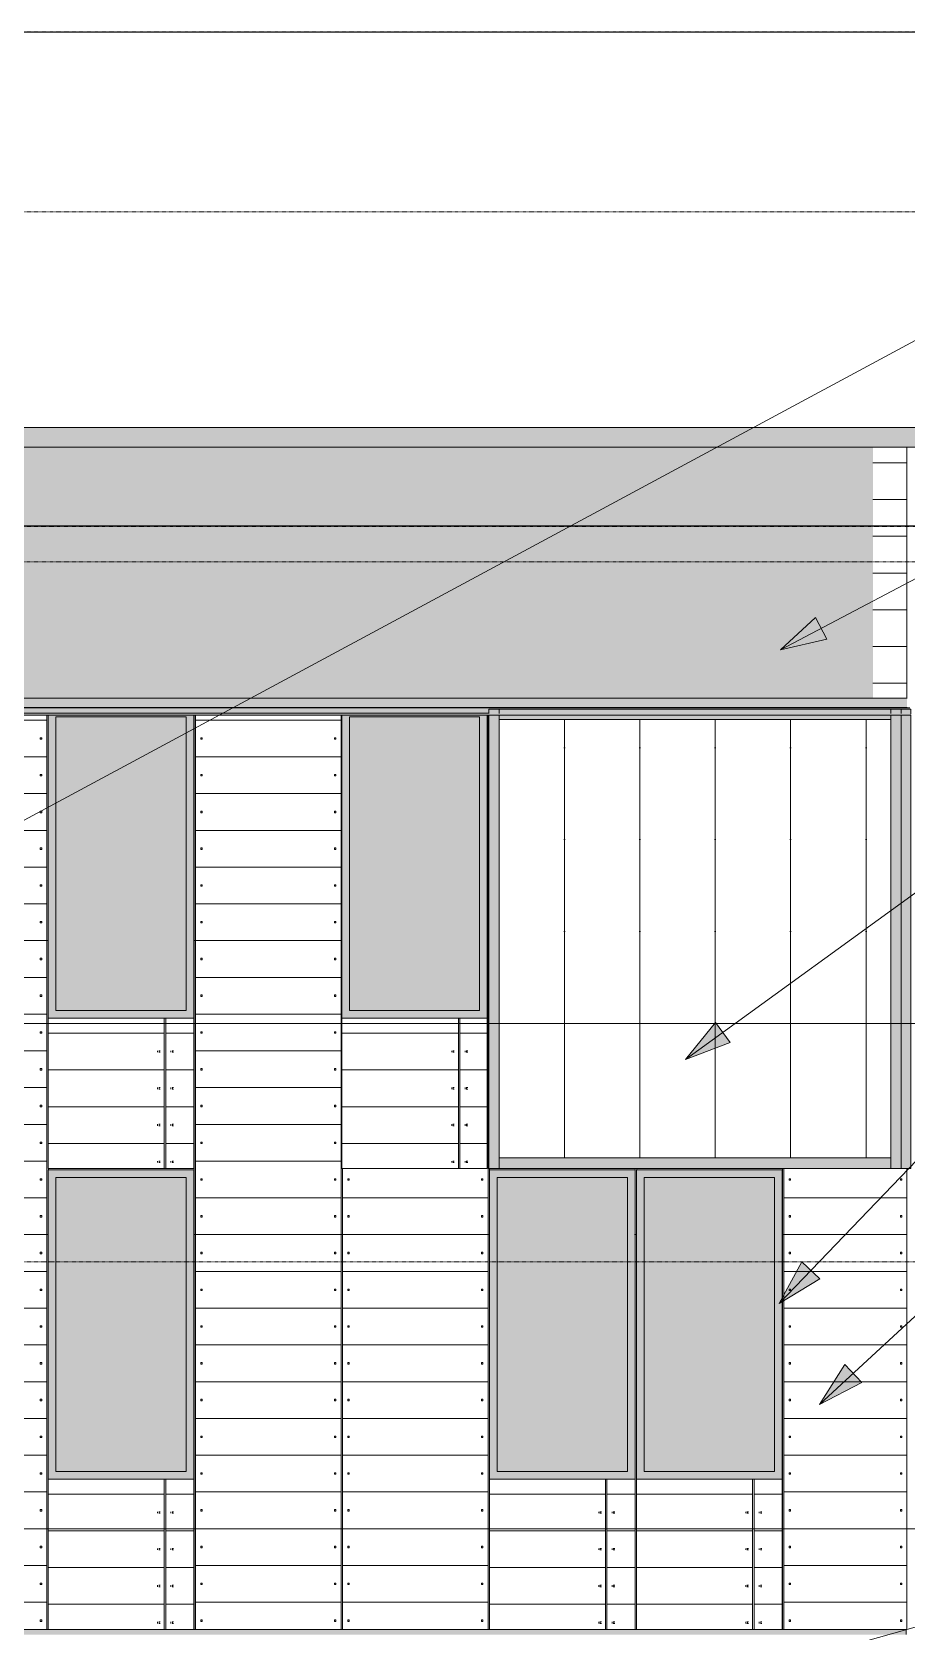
# Model space of a CAD drawing. Header units: inches. Extents: x -4179 to 1631, y -360 to 585.
# Drawn here: x 915.5 to 1144, y 109.1 to 527 of the extents above; entities that cross this region are included whole.
import ezdxf

# ---------------------------------------------------------------- set-up
doc = ezdxf.new("R2010")
doc.units = ezdxf.units.IN
doc.header["$MEASUREMENT"] = 0
doc.linetypes.add('Aligning Line 1_8_', pattern=[0.25, 0.125, -0.125])
doc.linetypes.add('Grid Line 1_2_', pattern=[0.875, 0.5, -0.125, 0.125, -0.125])
for name, color, linetype, lineweight in [('0-5', 10, 'Continuous', 5), ('A-CLNG', 13, 'Continuous', 13), ('A-CLNG-1', 13, 'Continuous', 5), ('A-FLOR-LEVL-1', 51, 'Grid Line 1_2_', 9), ('A-GLAZ', 151, 'Continuous', 13), ('A-GLAZ-1', 251, 'Continuous', 9), ('A-GLAZ-CWMG', 51, 'Continuous', 9), ('A-WALL', 113, 'Continuous', 13), ('A-WALL-PATT-1', 251, 'Continuous', 9), ('G-ANNO-SYMB', 111, 'Aligning Line 1_8_', 9), ('G-ANNO-SYMB-1', 254, 'Aligning Line 1_8_', 9), ('G-ANNO-SYMB-2', 147, 'Aligning Line 1_8_', 9), ('G-ANNO-TEXT', 231, 'Continuous', 9)]:
    doc.layers.add(name, color=color, linetype=linetype, lineweight=lineweight)
pattern_1 = [(0, (1151.51, 140.604), (-38.4, 76.8), [0.392, -38.007]), (0, (1151.51, 140.996), (-38.4, 76.8), [0.392, -38.007]), (0, (1151.51, 150.204), (-38.4, 76.8), [0.392, -38.007]), (0, (1151.51, 150.596), (-38.4, 76.8), [0.392, -38.007]), (0, (1151.51, 159.804), (-38.4, 76.8), [0.392, -38.007]), (0, (1151.51, 160.196), (-38.4, 76.8), [0.392, -38.007]), (0, (1151.51, 169.404), (-38.4, 76.8), [0.392, -38.007]), (0, (1151.51, 169.796), (-38.4, 76.8), [0.392, -38.007]), (0, (1151.51, 179.004), (-38.4, 76.8), [0.392, -38.007]), (0, (1151.51, 179.396), (-38.4, 76.8), [0.392, -38.007]), (0, (1151.51, 188.604), (-38.4, 76.8), [0.392, -38.007]), (0, (1151.51, 188.996), (-38.4, 76.8), [0.392, -38.007]), (0, (1151.51, 198.204), (-38.4, 76.8), [0.392, -38.007]), (0, (1151.51, 198.596), (-38.4, 76.8), [0.392, -38.007]), (0, (1151.51, 207.804), (-38.4, 76.8), [0.392, -38.007]), (0, (1151.51, 208.196), (-38.4, 76.8), [0.392, -38.007]), (0, (1186.41, 140.604), (-38.4, 76.8), [0.392, -38.007]), (0, (1186.41, 140.996), (-38.4, 76.8), [0.392, -38.007]), (0, (1186.41, 150.204), (-38.4, 76.8), [0.392, -38.007]), (0, (1186.41, 150.596), (-38.4, 76.8), [0.392, -38.007]), (0, (1186.41, 159.804), (-38.4, 76.8), [0.392, -38.007]), (0, (1186.41, 160.196), (-38.4, 76.8), [0.392, -38.007]), (0, (1186.41, 169.404), (-38.4, 76.8), [0.392, -38.007]), (0, (1186.41, 169.796), (-38.4, 76.8), [0.392, -38.007]), (0, (1186.41, 179.004), (-38.4, 76.8), [0.392, -38.007]), (0, (1186.41, 179.396), (-38.4, 76.8), [0.392, -38.007]), (0, (1186.41, 188.604), (-38.4, 76.8), [0.392, -38.007]), (0, (1186.41, 188.996), (-38.4, 76.8), [0.392, -38.007]), (0, (1186.41, 198.204), (-38.4, 76.8), [0.392, -38.007]), (0, (1186.41, 198.596), (-38.4, 76.8), [0.392, -38.007]), (0, (1186.41, 207.804), (-38.4, 76.8), [0.392, -38.007]), (0, (1186.41, 208.196), (-38.4, 76.8), [0.392, -38.007]), (90, (1149.768, 136), (-38.4, 2e-15), [76.8, 0, 0, 0]), (90, (1150.143, 136), (-38.4, 2e-15), [76.8, 0, 0, 0]), (90, (1151.51, 140.604), (-38.4, 2e-15), [0.392, -76.407]), (90, (1151.51, 150.204), (-38.4, 2e-15), [0.392, -76.407]), (90, (1151.51, 159.804), (-38.4, 2e-15), [0.392, -76.407]), (90, (1151.51, 169.404), (-38.4, 2e-15), [0.392, -76.407]), (90, (1151.51, 179.004), (-38.4, 2e-15), [0.392, -76.407]), (90, (1151.51, 188.604), (-38.4, 2e-15), [0.392, -76.407]), (90, (1151.51, 198.204), (-38.4, 2e-15), [0.392, -76.407]), (90, (1151.51, 207.804), (-38.4, 2e-15), [0.392, -76.407]), (90, (1151.9, 140.604), (-38.4, 2e-15), [0.392, -76.407]), (90, (1151.9, 150.204), (-38.4, 2e-15), [0.392, -76.407]), (90, (1151.9, 159.804), (-38.4, 2e-15), [0.392, -76.407]), (90, (1151.9, 169.404), (-38.4, 2e-15), [0.392, -76.407]), (90, (1151.9, 179.004), (-38.4, 2e-15), [0.392, -76.407]), (90, (1151.9, 188.604), (-38.4, 2e-15), [0.392, -76.407]), (90, (1151.9, 198.204), (-38.4, 2e-15), [0.392, -76.407]), (90, (1151.9, 207.804), (-38.4, 2e-15), [0.392, -76.407]), (90, (1186.41, 140.604), (-38.4, 2e-15), [0.392, -76.407]), (90, (1186.41, 150.204), (-38.4, 2e-15), [0.392, -76.407]), (90, (1186.41, 159.804), (-38.4, 2e-15), [0.392, -76.407]), (90, (1186.41, 169.404), (-38.4, 2e-15), [0.392, -76.407]), (90, (1186.41, 179.004), (-38.4, 2e-15), [0.392, -76.407]), (90, (1186.41, 188.604), (-38.4, 2e-15), [0.392, -76.407]), (90, (1186.41, 198.204), (-38.4, 2e-15), [0.392, -76.407]), (90, (1186.41, 207.804), (-38.4, 2e-15), [0.392, -76.407]), (90, (1186.8, 140.604), (-38.4, 2e-15), [0.392, -76.407]), (90, (1186.8, 150.204), (-38.4, 2e-15), [0.392, -76.407]), (90, (1186.8, 159.804), (-38.4, 2e-15), [0.392, -76.407]), (90, (1186.8, 169.404), (-38.4, 2e-15), [0.392, -76.407]), (90, (1186.8, 179.004), (-38.4, 2e-15), [0.392, -76.407]), (90, (1186.8, 188.604), (-38.4, 2e-15), [0.392, -76.407]), (90, (1186.8, 198.204), (-38.4, 2e-15), [0.392, -76.407]), (90, (1186.8, 207.804), (-38.4, 2e-15), [0.392, -76.407]), (180, (1188.17, 136), (-38.4, 76.8), [38.025, -0.375]), (180, (1188.17, 145.6), (-38.4, 76.8), [38.025, -0.375]), (180, (1188.17, 155.2), (-38.4, 76.8), [38.025, -0.375]), (180, (1188.17, 164.8), (-38.4, 76.8), [38.025, -0.375]), (180, (1188.17, 174.4), (-38.4, 76.8), [38.025, -0.375]), (180, (1188.17, 184), (-38.4, 76.8), [38.025, -0.375]), (180, (1188.17, 193.6), (-38.4, 76.8), [38.025, -0.375]), (180, (1188.17, 203.2), (-38.4, 76.8), [38.025, -0.375])]

# ---------------------------------------------------------------- blocks, each defined once
blk = doc.blocks.new('CTR - 2nd Phase_rvt-2-BUILDING ELEVATION - SOUTH')
at = {"layer": 'A-FLOR-LEVL-1'}
for p, q in [((9609.49, 398), (12558.48, 398)), ((9609.49, 268), (12558.48, 268)), ((9609.49, 136), (12558.48, 136))]:
    blk.add_line(p, q, dxfattribs=at)
at = {"layer": 'G-ANNO-SYMB-1'}
for p, q in [((12461.78, 526.95), (9706.24, 526.95)), ((12461.78, 388.59), (9706.24, 388.59))]:
    blk.add_line(p, q, dxfattribs=at)
blk = doc.blocks.new('CTR - 1st Phase - Common Walls_rvt-2-BUILDING ELEVATION - SOUTH')
at = {"layer": 'A-FLOR-LEVL-1'}
for p, q in [((9609.49, 398), (12558.48, 398)), ((9609.49, 268), (12558.48, 268)), ((9609.49, 136), (12558.48, 136))]:
    blk.add_line(p, q, dxfattribs=at)
at = {"layer": 'G-ANNO-SYMB-2'}
for p, q in [((12363.34, 526.95), (9706.24, 526.95)), ((12428.12, 526.95), (9706.24, 526.95)), ((12461.73, 526.95), (9706.24, 526.95)), ((12461.78, 480), (9706.24, 480))]:
    blk.add_line(p, q, dxfattribs=at)
blk = doc.blocks.new('CTR - 1st Phase -Stairs _ Elevators_rvt-2-BUILDING ELEVATION - SOUTH')
at = {"layer": 'A-FLOR-LEVL-1'}
for p, q in [((9609.49, 398), (12558.48, 398)), ((9609.49, 268), (12558.48, 268)), ((9609.49, 136), (12558.48, 136))]:
    blk.add_line(p, q, dxfattribs=at)
at = {"layer": 'G-ANNO-SYMB-2'}
blk.add_line((12461.73, 526.95), (9706.24, 526.95), dxfattribs=at)
blk = doc.blocks.new('Basic Wall _ EXT - FIBER CEMENT - LARGE - ___-2162456-BUILDING ELEVATION - SOUTH')
at = {"layer": 'A-WALL'}
for points in [[(12117.34, 350.53), (12118.62, 350.53), (12118.62, 353), (11247.36, 353), (11247.39, 350.53), (12117.03, 350.53)], [(11635.23, 348.55), (12119.67, 348.59), (12119.65, 348.68), (11246.31, 348.64), (11246.34, 348.55), (11627.58, 348.55)], [(12118.54, 348.68), (12119.65, 348.68), (12119.37, 348.98), (11246.61, 349.02), (11246.33, 348.68), (12117.34, 348.68)], [(11600.67, 350.46), (12119.37, 350.46), (12118.59, 350.53), (11247, 350.5), (11246.61, 350.46), (11589.18, 350.46)], [(11623.2, 349.02), (12009.39, 349.02), (12009.39, 350.12), (12119.37, 350.12), (12119.37, 350.46), (11246.61, 350.46), (11246.61, 349.02), (11600.67, 349.02)]]:
    blk.add_hatch(color=256, dxfattribs=at).paths.add_polyline_path(points, flags=0)
for p, q in [((11247.36, 353), (12118.62, 353)), ((11246.42, 348.51), (12119.56, 348.51)), ((11246.61, 350.46), (12119.37, 350.46)), ((11246.61, 349.02), (12009.39, 349.02)), ((11247.36, 350.53), (12118.62, 350.53))]:
    blk.add_line(p, q, dxfattribs=at)
blk = doc.blocks.new('Basic Wall _ EXT - FIBER CEMENT - SMALL - ___-2145930-BUILDING ELEVATION - SOUTH')
at = {"layer": 'A-WALL'}
blk.add_hatch(color=256, dxfattribs=at).paths.add_polyline_path([(12122.72, 418.54), (12125.15, 418.54), (12125.15, 423.66), (11240.83, 423.66), (11240.83, 418.54), (12117.34, 418.54)], flags=0)
for p, q in [((11240.83, 423.66), (12125.15, 423.66)), ((11240.83, 418.54), (12125.15, 418.54))]:
    blk.add_line(p, q, dxfattribs=at)
blk = doc.blocks.new('Rectangular Mullion - Profile_Polycarbonate_Upper and left-1873243-BUILDING ELEVATION - SOUTH')
at = {"layer": 'A-GLAZ-CWMG'}
h = blk.add_hatch(color=256, dxfattribs=at)
h.paths.add_polyline_path([(12095.81, 347.37), (12114.34, 347.37), (12114.34, 348.51), (12012.14, 348.51), (12012.14, 347.37), (12074.28, 347.37)], flags=0)
h.paths.add_polyline_path([(12012.14, 348.98), (12114.34, 349.02), (12114.34, 350.12), (12012.14, 350.12), (12012.14, 349.02)], flags=0)
for p, q in [((12012.14, 348.98), (12012.14, 350.12)), ((12114.34, 350.12), (12012.14, 350.12)), ((12012.14, 347.37), (12012.14, 348.52)), ((12012.14, 347.37), (12114.34, 347.37)), ((12114.34, 350.12), (12114.34, 348.98)), ((12114.34, 348.52), (12114.34, 347.37))]:
    blk.add_line(p, q, dxfattribs=at)
blk = doc.blocks.new('Rectangular Mullion - Profile_Polycarbonate_Lower-1873244-BUILDING ELEVATION - SOUTH')
at = {"layer": 'A-GLAZ-CWMG'}
blk.add_hatch(color=256, dxfattribs=at).paths.add_polyline_path([(12114.34, 230.12), (12114.34, 232.87), (12012.14, 232.87), (12012.14, 230.12), (12111.96, 230.12)], flags=0)
for p, q in [((12012.14, 230.12), (12012.14, 232.87)), ((12114.34, 232.87), (12012.14, 232.87)), ((12012.14, 230.12), (12114.34, 230.12)), ((12114.34, 232.87), (12114.34, 230.12))]:
    blk.add_line(p, q, dxfattribs=at)
blk = doc.blocks.new('Rectangular Mullion - Profile_Polycarbonate_Upper and left-1739822-BUILDING ELEVATION - SOUTH')
at = {"layer": 'A-GLAZ-CWMG'}
h = blk.add_hatch(color=256, dxfattribs=at)
h.paths.add_polyline_path([(12117.09, 230.12), (12117.09, 348.51), (12114.34, 348.51), (12114.34, 230.12), (12117.03, 230.12)], flags=0)
h.paths.add_polyline_path([(12117.09, 348.98), (12117.09, 350.12), (12114.34, 350.12), (12114.34, 348.98), (12117.03, 348.98)], flags=0)
for p, q in [((12114.34, 350.12), (12117.09, 350.12)), ((12114.34, 350.12), (12114.34, 348.98)), ((12114.34, 348.52), (12114.34, 230.12)), ((12117.09, 348.98), (12117.09, 350.12)), ((12117.09, 230.12), (12117.09, 348.52)), ((12117.09, 230.12), (12114.34, 230.12))]:
    blk.add_line(p, q, dxfattribs=at)
blk = doc.blocks.new('Rectangular Mullion - Profile_Polycarbonate_right-1739823-BUILDING ELEVATION - SOUTH')
at = {"layer": 'A-GLAZ-CWMG'}
h = blk.add_hatch(color=256, dxfattribs=at)
h.paths.add_polyline_path([(12012.14, 230.12), (12012.14, 348.51), (12009.39, 348.51), (12009.39, 230.12), (12009.58, 230.12)], flags=0)
h.paths.add_polyline_path([(12009.7, 348.98), (12012.14, 349.02), (12012.14, 350.12), (12009.39, 350.12), (12009.39, 348.98), (12009.45, 348.98)], flags=0)
for p, q in [((12009.39, 350.12), (12012.14, 350.12)), ((12009.39, 350.12), (12009.39, 348.98)), ((12009.39, 348.52), (12009.39, 230.12)), ((12012.14, 348.98), (12012.14, 350.12)), ((12012.14, 230.12), (12012.14, 348.52)), ((12012.14, 230.12), (12009.39, 230.12))]:
    blk.add_line(p, q, dxfattribs=at)
blk = doc.blocks.new('Rectangular Mullion - Profile_Polycarbonate_Upper and left-1741240-BUILDING ELEVATION - SOUTH')
at = {"layer": 'A-GLAZ-CWMG'}
h = blk.add_hatch(color=256, dxfattribs=at)
h.paths.add_polyline_path([(12117.09, 230.12), (12119.59, 230.12), (12119.55, 348.51), (12117.09, 348.51), (12117.09, 230.32)], flags=0)
h.paths.add_polyline_path([(12119.59, 348.76), (12119.59, 350.12), (12117.09, 350.12), (12117.09, 348.98), (12119.4, 348.98), (12119.51, 348.85)], flags=0)
for p, q in [((12117.09, 350.12), (12119.59, 350.12)), ((12117.09, 350.12), (12117.09, 348.98)), ((12117.09, 348.52), (12117.09, 230.12)), ((12119.59, 348.76), (12119.59, 350.12)), ((12119.59, 230.12), (12119.59, 348.52)), ((12119.59, 230.12), (12117.09, 230.12))]:
    blk.add_line(p, q, dxfattribs=at)
blk = doc.blocks.new('_THE_ WINDOW _ DOOR - Window - 2nd Floor - small-V26-BUILDING ELEVATION - SOUTH')
at = {"layer": 'A-GLAZ'}
h = blk.add_hatch(color=256, dxfattribs=at)
h.paths.add_polyline_path([(12047.98, 149), (12086, 149), (12086, 229.75), (12047.98, 229.75), (12047.98, 160.23)], flags=0)
h.paths.add_polyline_path([(12084, 151), (12049.98, 151), (12049.98, 227.75), (12084, 227.75), (12084, 160.23)], flags=0)
blk.add_hatch(color=256, dxfattribs=at).paths.add_polyline_path([(12074.28, 151), (12084, 151), (12084, 227.75), (12049.98, 227.75), (12049.98, 151)], flags=0)
at = {"layer": 'A-GLAZ-1'}
h = blk.add_hatch(dxfattribs=at)
h.set_pattern_fill('FP_57', color=256, style=0, pattern_type=2)
h.set_pattern_definition([(0, (12087.74, 168.854), (-38.4, 76.8), [0.392, -38.007]), (0, (12087.74, 169.246), (-38.4, 76.8), [0.392, -38.007]), (0, (12087.74, 178.454), (-38.4, 76.8), [0.392, -38.007]), (0, (12087.74, 178.846), (-38.4, 76.8), [0.392, -38.007]), (0, (12087.74, 188.054), (-38.4, 76.8), [0.392, -38.007]), (0, (12087.74, 188.446), (-38.4, 76.8), [0.392, -38.007]), (0, (12087.74, 197.654), (-38.4, 76.8), [0.392, -38.007]), (0, (12087.74, 198.046), (-38.4, 76.8), [0.392, -38.007]), (0, (12087.74, 207.254), (-38.4, 76.8), [0.392, -38.007]), (0, (12087.74, 207.646), (-38.4, 76.8), [0.392, -38.007]), (0, (12087.74, 216.854), (-38.4, 76.8), [0.392, -38.007]), (0, (12087.74, 217.246), (-38.4, 76.8), [0.392, -38.007]), (0, (12087.74, 226.454), (-38.4, 76.8), [0.392, -38.007]), (0, (12087.74, 226.846), (-38.4, 76.8), [0.392, -38.007]), (0, (12087.74, 236.054), (-38.4, 76.8), [0.392, -38.007]), (0, (12087.74, 236.446), (-38.4, 76.8), [0.392, -38.007]), (0, (12122.64, 168.854), (-38.4, 76.8), [0.392, -38.007]), (0, (12122.64, 169.246), (-38.4, 76.8), [0.392, -38.007]), (0, (12122.64, 178.454), (-38.4, 76.8), [0.392, -38.007]), (0, (12122.64, 178.846), (-38.4, 76.8), [0.392, -38.007]), (0, (12122.64, 188.054), (-38.4, 76.8), [0.392, -38.007]), (0, (12122.64, 188.446), (-38.4, 76.8), [0.392, -38.007]), (0, (12122.64, 197.654), (-38.4, 76.8), [0.392, -38.007]), (0, (12122.64, 198.046), (-38.4, 76.8), [0.392, -38.007]), (0, (12122.64, 207.254), (-38.4, 76.8), [0.392, -38.007]), (0, (12122.64, 207.646), (-38.4, 76.8), [0.392, -38.007]), (0, (12122.64, 216.854), (-38.4, 76.8), [0.392, -38.007]), (0, (12122.64, 217.246), (-38.4, 76.8), [0.392, -38.007]), (0, (12122.64, 226.454), (-38.4, 76.8), [0.392, -38.007]), (0, (12122.64, 226.846), (-38.4, 76.8), [0.392, -38.007]), (0, (12122.64, 236.054), (-38.4, 76.8), [0.392, -38.007]), (0, (12122.64, 236.446), (-38.4, 76.8), [0.392, -38.007]), (90, (12086.002, 164.25), (-38.4, 2e-15), [76.8, 0, 0, 0]), (90, (12086.377, 164.25), (-38.4, 2e-15), [76.8, 0, 0, 0]), (90, (12087.743, 168.854), (-38.4, 2e-15), [0.392, -76.407]), (90, (12087.743, 178.454), (-38.4, 2e-15), [0.392, -76.407]), (90, (12087.743, 188.054), (-38.4, 2e-15), [0.392, -76.407]), (90, (12087.743, 197.654), (-38.4, 2e-15), [0.392, -76.407]), (90, (12087.743, 207.254), (-38.4, 2e-15), [0.392, -76.407]), (90, (12087.743, 216.854), (-38.4, 2e-15), [0.392, -76.407]), (90, (12087.743, 226.454), (-38.4, 2e-15), [0.392, -76.407]), (90, (12087.743, 236.054), (-38.4, 2e-15), [0.392, -76.407]), (90, (12088.136, 168.854), (-38.4, 2e-15), [0.392, -76.407]), (90, (12088.136, 178.454), (-38.4, 2e-15), [0.392, -76.407]), (90, (12088.136, 188.054), (-38.4, 2e-15), [0.392, -76.407]), (90, (12088.136, 197.654), (-38.4, 2e-15), [0.392, -76.407]), (90, (12088.136, 207.254), (-38.4, 2e-15), [0.392, -76.407]), (90, (12088.136, 216.854), (-38.4, 2e-15), [0.392, -76.407]), (90, (12088.136, 226.454), (-38.4, 2e-15), [0.392, -76.407]), (90, (12088.136, 236.054), (-38.4, 2e-15), [0.392, -76.407]), (90, (12122.643, 168.854), (-38.4, 2e-15), [0.392, -76.407]), (90, (12122.643, 178.454), (-38.4, 2e-15), [0.392, -76.407]), (90, (12122.643, 188.054), (-38.4, 2e-15), [0.392, -76.407]), (90, (12122.643, 197.654), (-38.4, 2e-15), [0.392, -76.407]), (90, (12122.643, 207.254), (-38.4, 2e-15), [0.392, -76.407]), (90, (12122.643, 216.854), (-38.4, 2e-15), [0.392, -76.407]), (90, (12122.643, 226.454), (-38.4, 2e-15), [0.392, -76.407]), (90, (12122.643, 236.054), (-38.4, 2e-15), [0.392, -76.407]), (90, (12123.036, 168.854), (-38.4, 2e-15), [0.392, -76.407]), (90, (12123.036, 178.454), (-38.4, 2e-15), [0.392, -76.407]), (90, (12123.036, 188.054), (-38.4, 2e-15), [0.392, -76.407]), (90, (12123.036, 197.654), (-38.4, 2e-15), [0.392, -76.407]), (90, (12123.036, 207.254), (-38.4, 2e-15), [0.392, -76.407]), (90, (12123.036, 216.854), (-38.4, 2e-15), [0.392, -76.407]), (90, (12123.036, 226.454), (-38.4, 2e-15), [0.392, -76.407]), (90, (12123.036, 236.054), (-38.4, 2e-15), [0.392, -76.407]), (180, (12124.4, 164.25), (-38.4, 76.8), [38.025, -0.375]), (180, (12124.4, 173.85), (-38.4, 76.8), [38.025, -0.375]), (180, (12124.4, 183.45), (-38.4, 76.8), [38.025, -0.375]), (180, (12124.4, 193.05), (-38.4, 76.8), [38.025, -0.375]), (180, (12124.4, 202.65), (-38.4, 76.8), [38.025, -0.375]), (180, (12124.4, 212.25), (-38.4, 76.8), [38.025, -0.375]), (180, (12124.4, 221.85), (-38.4, 76.8), [38.025, -0.375]), (180, (12124.4, 231.45), (-38.4, 76.8), [38.025, -0.375])])
h.paths.add_polyline_path([(12047.98, 109.75), (12086, 109.75), (12086, 149), (12047.98, 149), (12047.98, 114.39)], flags=0)
at = {"layer": 'A-GLAZ'}
for p, q in [((12086, 229.75), (12047.98, 229.75)), ((12047.98, 149), (12047.98, 229.75)), ((12049.98, 227.75), (12049.98, 151)), ((12049.98, 227.75), (12084, 227.75)), ((12084, 151), (12084, 227.75)), ((12086, 229.75), (12086, 149)), ((12049.98, 151), (12084, 151)), ((12086, 149), (12047.98, 149)), ((12047.98, 149), (12047.98, 109.75)), ((12086, 109.75), (12086, 149)), ((12047.98, 109.75), (12086, 109.75))]:
    blk.add_line(p, q, dxfattribs=at)
blk = doc.blocks.new('_THE_ WINDOW _ DOOR - Window - 3rd Floor - small-2154678-BUILDING ELEVATION - SOUTH')
at = {"layer": 'A-GLAZ'}
h = blk.add_hatch(color=256, dxfattribs=at)
h.paths.add_polyline_path([(11894.38, 269.37), (11932.4, 269.37), (11932.4, 348.51), (11894.38, 348.51), (11894.38, 343.6)], flags=0)
h.paths.add_polyline_path([(11930.4, 271.37), (11896.38, 271.37), (11896.38, 348.12), (11930.4, 348.12), (11930.4, 343.6)], flags=0)
blk.add_hatch(color=256, dxfattribs=at).paths.add_polyline_path([(11896.38, 271.37), (11930.4, 271.37), (11930.4, 348.12), (11896.38, 348.12), (11896.38, 305.4)], flags=0)
at = {"layer": 'A-GLAZ-1'}
h = blk.add_hatch(dxfattribs=at)
h.set_pattern_fill('FP_72', color=256, style=0, pattern_type=2)
h.set_pattern_definition([(0, (11934.14, 289.23), (-38.4, 76.8), [0.392, -38.007]), (0, (11934.14, 289.62), (-38.4, 76.8), [0.392, -38.007]), (0, (11934.14, 298.83), (-38.4, 76.8), [0.392, -38.007]), (0, (11934.14, 299.22), (-38.4, 76.8), [0.392, -38.007]), (0, (11934.14, 308.43), (-38.4, 76.8), [0.392, -38.007]), (0, (11934.14, 308.82), (-38.4, 76.8), [0.392, -38.007]), (0, (11934.14, 318.03), (-38.4, 76.8), [0.392, -38.007]), (0, (11934.14, 318.42), (-38.4, 76.8), [0.392, -38.007]), (0, (11934.14, 327.63), (-38.4, 76.8), [0.392, -38.007]), (0, (11934.14, 328.02), (-38.4, 76.8), [0.392, -38.007]), (0, (11934.14, 337.23), (-38.4, 76.8), [0.392, -38.007]), (0, (11934.14, 337.62), (-38.4, 76.8), [0.392, -38.007]), (0, (11934.14, 346.83), (-38.4, 76.8), [0.392, -38.007]), (0, (11934.14, 347.22), (-38.4, 76.8), [0.392, -38.007]), (0, (11934.14, 356.43), (-38.4, 76.8), [0.392, -38.007]), (0, (11934.14, 356.82), (-38.4, 76.8), [0.392, -38.007]), (0, (11969.04, 289.23), (-38.4, 76.8), [0.392, -38.007]), (0, (11969.04, 289.62), (-38.4, 76.8), [0.392, -38.007]), (0, (11969.04, 298.83), (-38.4, 76.8), [0.392, -38.007]), (0, (11969.04, 299.22), (-38.4, 76.8), [0.392, -38.007]), (0, (11969.04, 308.43), (-38.4, 76.8), [0.392, -38.007]), (0, (11969.04, 308.82), (-38.4, 76.8), [0.392, -38.007]), (0, (11969.04, 318.03), (-38.4, 76.8), [0.392, -38.007]), (0, (11969.04, 318.42), (-38.4, 76.8), [0.392, -38.007]), (0, (11969.04, 327.63), (-38.4, 76.8), [0.392, -38.007]), (0, (11969.04, 328.02), (-38.4, 76.8), [0.392, -38.007]), (0, (11969.04, 337.23), (-38.4, 76.8), [0.392, -38.007]), (0, (11969.04, 337.62), (-38.4, 76.8), [0.392, -38.007]), (0, (11969.04, 346.83), (-38.4, 76.8), [0.392, -38.007]), (0, (11969.04, 347.22), (-38.4, 76.8), [0.392, -38.007]), (0, (11969.04, 356.43), (-38.4, 76.8), [0.392, -38.007]), (0, (11969.04, 356.82), (-38.4, 76.8), [0.392, -38.007]), (90, (11932.402, 284.625), (-38.4, 2e-15), [76.8, 0, 0, 0]), (90, (11932.777, 284.625), (-38.4, 2e-15), [76.8, 0, 0, 0]), (90, (11934.143, 289.23), (-38.4, 2e-15), [0.392, -76.407]), (90, (11934.143, 298.83), (-38.4, 2e-15), [0.392, -76.407]), (90, (11934.143, 308.43), (-38.4, 2e-15), [0.392, -76.407]), (90, (11934.143, 318.03), (-38.4, 2e-15), [0.392, -76.407]), (90, (11934.143, 327.63), (-38.4, 2e-15), [0.392, -76.407]), (90, (11934.143, 337.23), (-38.4, 2e-15), [0.392, -76.407]), (90, (11934.143, 346.83), (-38.4, 2e-15), [0.392, -76.407]), (90, (11934.143, 356.43), (-38.4, 2e-15), [0.392, -76.407]), (90, (11934.536, 289.23), (-38.4, 2e-15), [0.392, -76.407]), (90, (11934.536, 298.83), (-38.4, 2e-15), [0.392, -76.407]), (90, (11934.536, 308.43), (-38.4, 2e-15), [0.392, -76.407]), (90, (11934.536, 318.03), (-38.4, 2e-15), [0.392, -76.407]), (90, (11934.536, 327.63), (-38.4, 2e-15), [0.392, -76.407]), (90, (11934.536, 337.23), (-38.4, 2e-15), [0.392, -76.407]), (90, (11934.536, 346.83), (-38.4, 2e-15), [0.392, -76.407]), (90, (11934.536, 356.43), (-38.4, 2e-15), [0.392, -76.407]), (90, (11969.043, 289.23), (-38.4, 2e-15), [0.392, -76.407]), (90, (11969.043, 298.83), (-38.4, 2e-15), [0.392, -76.407]), (90, (11969.043, 308.43), (-38.4, 2e-15), [0.392, -76.407]), (90, (11969.043, 318.03), (-38.4, 2e-15), [0.392, -76.407]), (90, (11969.043, 327.63), (-38.4, 2e-15), [0.392, -76.407]), (90, (11969.043, 337.23), (-38.4, 2e-15), [0.392, -76.407]), (90, (11969.043, 346.83), (-38.4, 2e-15), [0.392, -76.407]), (90, (11969.043, 356.43), (-38.4, 2e-15), [0.392, -76.407]), (90, (11969.436, 289.23), (-38.4, 2e-15), [0.392, -76.407]), (90, (11969.436, 298.83), (-38.4, 2e-15), [0.392, -76.407]), (90, (11969.436, 308.43), (-38.4, 2e-15), [0.392, -76.407]), (90, (11969.436, 318.03), (-38.4, 2e-15), [0.392, -76.407]), (90, (11969.436, 327.63), (-38.4, 2e-15), [0.392, -76.407]), (90, (11969.436, 337.23), (-38.4, 2e-15), [0.392, -76.407]), (90, (11969.436, 346.83), (-38.4, 2e-15), [0.392, -76.407]), (90, (11969.436, 356.43), (-38.4, 2e-15), [0.392, -76.407]), (180, (11970.8, 284.625), (-38.4, 76.8), [38.025, -0.375]), (180, (11970.8, 294.225), (-38.4, 76.8), [38.025, -0.375]), (180, (11970.8, 303.825), (-38.4, 76.8), [38.025, -0.375]), (180, (11970.8, 313.425), (-38.4, 76.8), [38.025, -0.375]), (180, (11970.8, 323.025), (-38.4, 76.8), [38.025, -0.375]), (180, (11970.8, 332.625), (-38.4, 76.8), [38.025, -0.375]), (180, (11970.8, 342.225), (-38.4, 76.8), [38.025, -0.375]), (180, (11970.8, 351.825), (-38.4, 76.8), [38.025, -0.375])])
h.paths.add_polyline_path([(11932.4, 230.12), (11932.4, 269.37), (11894.38, 269.37), (11894.38, 230.12)], flags=0)
at = {"layer": 'A-GLAZ'}
for p, q in [((11894.38, 269.37), (11894.38, 348.52)), ((11896.38, 348.12), (11896.38, 271.37)), ((11896.38, 348.12), (11930.4, 348.12)), ((11930.4, 271.37), (11930.4, 348.12)), ((11932.4, 348.52), (11932.4, 269.37)), ((11932.4, 269.37), (11894.38, 269.37)), ((11894.38, 269.37), (11894.38, 230.12)), ((11896.38, 271.37), (11930.4, 271.37)), ((11932.4, 230.12), (11932.4, 269.37)), ((11894.38, 230.12), (11932.4, 230.12))]:
    blk.add_line(p, q, dxfattribs=at)

msp = doc.modelspace()

# ---------------------------------------------------------------- hatches: boundary and pattern name
at = {"layer": 'A-CLNG-1'}
msp.add_hatch(color=256, dxfattribs=at).paths.add_polyline_path([(273.0052, 108.375), (1143.7052, 108.375), (1143.7052, 109.75), (273.0052, 109.75), (273.0052, 108.5345)], flags=0)
at = {"layer": 'A-WALL-PATT-1'}
h = msp.add_hatch(dxfattribs=at)
h.set_pattern_fill('FP_46', color=256, style=0, pattern_type=2)
h.set_pattern_definition(pattern_1)
h.paths.add_polyline_path([(281.6302, 353), (1135.0802, 353), (1135.0802, 418.5388), (281.6302, 418.5388), (281.6302, 355.065)], flags=0)
h = msp.add_hatch(dxfattribs=at)
h.set_pattern_fill('FP_46', color=256, style=0, pattern_type=2)
h.set_pattern_definition(pattern_1)
h.paths.add_polyline_path([(1135.0802, 353), (1143.9552, 353), (1143.9552, 418.5388), (1135.0802, 418.5388), (1135.0802, 355.065)], flags=0)
h = msp.add_hatch(dxfattribs=at)
h.set_pattern_fill('FP_48', color=256, style=0, pattern_type=2)
h.set_pattern_definition([(0, (1151.51, 140.604), (-38.4, 76.8), [0.392, -38.007]), (0, (1151.51, 140.996), (-38.4, 76.8), [0.392, -38.007]), (0, (1151.51, 150.204), (-38.4, 76.8), [0.392, -38.007]), (0, (1151.51, 150.596), (-38.4, 76.8), [0.392, -38.007]), (0, (1151.51, 159.804), (-38.4, 76.8), [0.392, -38.007]), (0, (1151.51, 160.196), (-38.4, 76.8), [0.392, -38.007]), (0, (1151.51, 169.404), (-38.4, 76.8), [0.392, -38.007]), (0, (1151.51, 169.796), (-38.4, 76.8), [0.392, -38.007]), (0, (1151.51, 179.004), (-38.4, 76.8), [0.392, -38.007]), (0, (1151.51, 179.396), (-38.4, 76.8), [0.392, -38.007]), (0, (1151.51, 188.604), (-38.4, 76.8), [0.392, -38.007]), (0, (1151.51, 188.996), (-38.4, 76.8), [0.392, -38.007]), (0, (1151.51, 198.204), (-38.4, 76.8), [0.392, -38.007]), (0, (1151.51, 198.596), (-38.4, 76.8), [0.392, -38.007]), (0, (1151.51, 207.804), (-38.4, 76.8), [0.392, -38.007]), (0, (1151.51, 208.196), (-38.4, 76.8), [0.392, -38.007]), (0, (1186.41, 140.604), (-38.4, 76.8), [0.392, -38.007]), (0, (1186.41, 140.996), (-38.4, 76.8), [0.392, -38.007]), (0, (1186.41, 150.204), (-38.4, 76.8), [0.392, -38.007]), (0, (1186.41, 150.596), (-38.4, 76.8), [0.392, -38.007]), (0, (1186.41, 159.804), (-38.4, 76.8), [0.392, -38.007]), (0, (1186.41, 160.196), (-38.4, 76.8), [0.392, -38.007]), (0, (1186.41, 169.404), (-38.4, 76.8), [0.392, -38.007]), (0, (1186.41, 169.796), (-38.4, 76.8), [0.392, -38.007]), (0, (1186.41, 179.004), (-38.4, 76.8), [0.392, -38.007]), (0, (1186.41, 179.396), (-38.4, 76.8), [0.392, -38.007]), (0, (1186.41, 188.604), (-38.4, 76.8), [0.392, -38.007]), (0, (1186.41, 188.996), (-38.4, 76.8), [0.392, -38.007]), (0, (1186.41, 198.204), (-38.4, 76.8), [0.392, -38.007]), (0, (1186.41, 198.596), (-38.4, 76.8), [0.392, -38.007]), (0, (1186.41, 207.804), (-38.4, 76.8), [0.392, -38.007]), (0, (1186.41, 208.196), (-38.4, 76.8), [0.392, -38.007]), (90, (1149.768, 136), (-38.4, 2e-15), [76.8, 0, 0, 0]), (90, (1150.143, 136), (-38.4, 2e-15), [76.8, 0, 0, 0]), (90, (1151.51, 140.604), (-38.4, 2e-15), [0.392, -76.407]), (90, (1151.51, 150.204), (-38.4, 2e-15), [0.392, -76.407]), (90, (1151.51, 159.804), (-38.4, 2e-15), [0.392, -76.407]), (90, (1151.51, 169.404), (-38.4, 2e-15), [0.392, -76.407]), (90, (1151.51, 179.004), (-38.4, 2e-15), [0.392, -76.407]), (90, (1151.51, 188.604), (-38.4, 2e-15), [0.393, -76.408]), (90, (1151.51, 198.204), (-38.4, 2e-15), [0.392, -76.407]), (90, (1151.51, 207.804), (-38.4, 2e-15), [0.392, -76.407]), (90, (1151.9, 140.604), (-38.4, 2e-15), [0.392, -76.407]), (90, (1151.9, 150.204), (-38.4, 2e-15), [0.392, -76.407]), (90, (1151.9, 159.804), (-38.4, 2e-15), [0.392, -76.407]), (90, (1151.9, 169.404), (-38.4, 2e-15), [0.392, -76.407]), (90, (1151.9, 179.004), (-38.4, 2e-15), [0.392, -76.407]), (90, (1151.9, 188.604), (-38.4, 2e-15), [0.393, -76.408]), (90, (1151.9, 198.204), (-38.4, 2e-15), [0.392, -76.407]), (90, (1151.9, 207.804), (-38.4, 2e-15), [0.392, -76.407]), (90, (1186.41, 140.604), (-38.4, 2e-15), [0.392, -76.407]), (90, (1186.41, 150.204), (-38.4, 2e-15), [0.392, -76.407]), (90, (1186.41, 159.804), (-38.4, 2e-15), [0.392, -76.407]), (90, (1186.41, 169.404), (-38.4, 2e-15), [0.392, -76.407]), (90, (1186.41, 179.004), (-38.4, 2e-15), [0.392, -76.407]), (90, (1186.41, 188.604), (-38.4, 2e-15), [0.393, -76.408]), (90, (1186.41, 198.204), (-38.4, 2e-15), [0.392, -76.407]), (90, (1186.41, 207.804), (-38.4, 2e-15), [0.392, -76.407]), (90, (1186.8, 140.604), (-38.4, 2e-15), [0.392, -76.407]), (90, (1186.8, 150.204), (-38.4, 2e-15), [0.392, -76.407]), (90, (1186.8, 159.804), (-38.4, 2e-15), [0.392, -76.407]), (90, (1186.8, 169.404), (-38.4, 2e-15), [0.392, -76.407]), (90, (1186.8, 179.004), (-38.4, 2e-15), [0.392, -76.407]), (90, (1186.8, 188.604), (-38.4, 2e-15), [0.393, -76.408]), (90, (1186.8, 198.204), (-38.4, 2e-15), [0.392, -76.407]), (90, (1186.8, 207.804), (-38.4, 2e-15), [0.392, -76.407]), (180, (1188.17, 136), (-38.4, 76.8), [38.025, -0.375]), (180, (1188.17, 145.6), (-38.4, 76.8), [38.025, -0.375]), (180, (1188.17, 155.2), (-38.4, 76.8), [38.025, -0.375]), (180, (1188.17, 164.8), (-38.4, 76.8), [38.025, -0.375]), (180, (1188.17, 174.4), (-38.4, 76.8), [38.025, -0.375]), (180, (1188.17, 184), (-38.4, 76.8), [38.025, -0.375]), (180, (1188.17, 193.6), (-38.4, 76.8), [38.025, -0.375]), (180, (1188.17, 203.2), (-38.4, 76.8), [38.025, -0.375])])
h.paths.add_polyline_path([(881.3427, 109.75), (919.7427, 109.75), (919.7427, 229.75), (957.7677, 229.75), (957.7677, 109.75), (1034.9427, 109.75), (1034.9481, 229.75), (1072.9677, 229.75), (1072.9677, 109.75), (1073.3427, 109.75), (1073.3427, 229.75), (1111.3677, 229.75), (1111.3677, 109.75), (1135.0802, 109.75), (1135.0802, 230.125), (1034.7552, 230.125), (1034.7552, 348.5081), (1034.3802, 348.5081), (1034.3802, 230.125), (996.3552, 230.125), (996.3552, 348.5081), (957.7677, 348.5081), (957.7677, 230.125), (919.7427, 230.125), (919.7427, 348.5081), (881.3427, 348.5081), (881.3427, 114.3919)], flags=0)
h = msp.add_hatch(dxfattribs=at)
h.set_pattern_fill('FP_56', color=256, style=0, pattern_type=2)
h.set_pattern_definition([(90, (1054.503, 268), (-19.685, 1e-15), [24, 0, 0, 0])])
h.paths.add_polyline_path([(1056.5925, 232.875), (1139.7052, 232.875), (1139.7052, 347.375), (1037.5052, 347.375), (1037.5052, 232.875)], flags=0)
h = msp.add_hatch(dxfattribs=at)
h.set_pattern_fill('FP_45', color=256, style=0, pattern_type=2)
h.set_pattern_definition([(0, (1145.7, 140.604), (-38.4, 76.8), [0.392, -38.007]), (0, (1145.7, 140.996), (-38.4, 76.8), [0.392, -38.007]), (0, (1145.7, 150.204), (-38.4, 76.8), [0.392, -38.007]), (0, (1145.7, 150.596), (-38.4, 76.8), [0.392, -38.007]), (0, (1145.7, 159.804), (-38.4, 76.8), [0.392, -38.007]), (0, (1145.7, 160.196), (-38.4, 76.8), [0.392, -38.007]), (0, (1145.7, 169.404), (-38.4, 76.8), [0.392, -38.007]), (0, (1145.7, 169.796), (-38.4, 76.8), [0.392, -38.007]), (0, (1145.7, 179.004), (-38.4, 76.8), [0.392, -38.007]), (0, (1145.7, 179.396), (-38.4, 76.8), [0.392, -38.007]), (0, (1145.7, 188.604), (-38.4, 76.8), [0.392, -38.007]), (0, (1145.7, 188.996), (-38.4, 76.8), [0.392, -38.007]), (0, (1145.7, 198.204), (-38.4, 76.8), [0.392, -38.007]), (0, (1145.7, 198.596), (-38.4, 76.8), [0.392, -38.007]), (0, (1145.7, 207.804), (-38.4, 76.8), [0.392, -38.007]), (0, (1145.7, 208.196), (-38.4, 76.8), [0.392, -38.007]), (0, (1180.6, 140.604), (-38.4, 76.8), [0.392, -38.007]), (0, (1180.6, 140.996), (-38.4, 76.8), [0.392, -38.007]), (0, (1180.6, 150.204), (-38.4, 76.8), [0.392, -38.007]), (0, (1180.6, 150.596), (-38.4, 76.8), [0.392, -38.007]), (0, (1180.6, 159.804), (-38.4, 76.8), [0.392, -38.007]), (0, (1180.6, 160.196), (-38.4, 76.8), [0.392, -38.007]), (0, (1180.6, 169.404), (-38.4, 76.8), [0.392, -38.007]), (0, (1180.6, 169.796), (-38.4, 76.8), [0.392, -38.007]), (0, (1180.6, 179.004), (-38.4, 76.8), [0.392, -38.007]), (0, (1180.6, 179.396), (-38.4, 76.8), [0.392, -38.007]), (0, (1180.6, 188.604), (-38.4, 76.8), [0.392, -38.007]), (0, (1180.6, 188.996), (-38.4, 76.8), [0.392, -38.007]), (0, (1180.6, 198.204), (-38.4, 76.8), [0.392, -38.007]), (0, (1180.6, 198.596), (-38.4, 76.8), [0.392, -38.007]), (0, (1180.6, 207.804), (-38.4, 76.8), [0.392, -38.007]), (0, (1180.6, 208.196), (-38.4, 76.8), [0.392, -38.007]), (90, (1143.955, 136), (-38.4, 2e-15), [76.8, 0, 0, 0]), (90, (1144.33, 136), (-38.4, 2e-15), [76.8, 0, 0, 0]), (90, (1145.697, 140.604), (-38.4, 2e-15), [0.392, -76.407]), (90, (1145.697, 150.204), (-38.4, 2e-15), [0.392, -76.407]), (90, (1145.697, 159.804), (-38.4, 2e-15), [0.392, -76.407]), (90, (1145.697, 169.404), (-38.4, 2e-15), [0.392, -76.407]), (90, (1145.697, 179.004), (-38.4, 2e-15), [0.392, -76.407]), (90, (1145.697, 188.604), (-38.4, 2e-15), [0.393, -76.408]), (90, (1145.697, 198.204), (-38.4, 2e-15), [0.392, -76.407]), (90, (1145.697, 207.804), (-38.4, 2e-15), [0.392, -76.407]), (90, (1146.09, 140.604), (-38.4, 2e-15), [0.392, -76.407]), (90, (1146.09, 150.204), (-38.4, 2e-15), [0.392, -76.407]), (90, (1146.09, 159.804), (-38.4, 2e-15), [0.392, -76.407]), (90, (1146.09, 169.404), (-38.4, 2e-15), [0.392, -76.407]), (90, (1146.09, 179.004), (-38.4, 2e-15), [0.392, -76.407]), (90, (1146.09, 188.604), (-38.4, 2e-15), [0.393, -76.408]), (90, (1146.09, 198.204), (-38.4, 2e-15), [0.392, -76.407]), (90, (1146.09, 207.804), (-38.4, 2e-15), [0.392, -76.407]), (90, (1180.597, 140.604), (-38.4, 2e-15), [0.392, -76.407]), (90, (1180.597, 150.204), (-38.4, 2e-15), [0.392, -76.407]), (90, (1180.597, 159.804), (-38.4, 2e-15), [0.392, -76.407]), (90, (1180.597, 169.404), (-38.4, 2e-15), [0.392, -76.407]), (90, (1180.597, 179.004), (-38.4, 2e-15), [0.392, -76.407]), (90, (1180.597, 188.604), (-38.4, 2e-15), [0.393, -76.408]), (90, (1180.597, 198.204), (-38.4, 2e-15), [0.392, -76.407]), (90, (1180.597, 207.804), (-38.4, 2e-15), [0.392, -76.407]), (90, (1180.99, 140.604), (-38.4, 2e-15), [0.392, -76.407]), (90, (1180.99, 150.204), (-38.4, 2e-15), [0.392, -76.407]), (90, (1180.99, 159.804), (-38.4, 2e-15), [0.392, -76.407]), (90, (1180.99, 169.404), (-38.4, 2e-15), [0.392, -76.407]), (90, (1180.99, 179.004), (-38.4, 2e-15), [0.392, -76.407]), (90, (1180.99, 188.604), (-38.4, 2e-15), [0.393, -76.408]), (90, (1180.99, 198.204), (-38.4, 2e-15), [0.392, -76.407]), (90, (1180.99, 207.804), (-38.4, 2e-15), [0.392, -76.407]), (180, (1182.355, 136), (-38.4, 76.8), [38.025, -0.375]), (180, (1182.355, 145.6), (-38.4, 76.8), [38.025, -0.375]), (180, (1182.355, 155.2), (-38.4, 76.8), [38.025, -0.375]), (180, (1182.355, 164.8), (-38.4, 76.8), [38.025, -0.375]), (180, (1182.355, 174.4), (-38.4, 76.8), [38.025, -0.375]), (180, (1182.355, 184), (-38.4, 76.8), [38.025, -0.375]), (180, (1182.355, 193.6), (-38.4, 76.8), [38.025, -0.375]), (180, (1182.355, 203.2), (-38.4, 76.8), [38.025, -0.375])])
h.paths.add_polyline_path([(1135.0802, 109.75), (1143.9552, 109.75), (1143.9552, 230.125), (1135.0802, 230.125), (1135.0802, 109.875)], flags=0)
at = {"layer": 'G-ANNO-TEXT'}
for points in [[(1110.9213, 365.5778), (1123.0329, 368.3432), (1120.0276, 374.0286)], [(1086.1581, 258.5585), (1097.7566, 263.0099), (1093.977, 268.2127)], [(1110.553, 194.8657), (1121.1797, 201.301), (1116.5384, 205.7521)], [(1121.1302, 168.452), (1132.1221, 174.2414), (1127.7548, 178.9617)]]:
    msp.add_hatch(color=256, dxfattribs=at).paths.add_polyline_path(points, flags=0)

# ---------------------------------------------------------------- linework, layer by layer
at = {"layer": 'A-CLNG'}
msp.add_line((1143.7052, 108.375), (1143.7052, 109.75), dxfattribs=at)
at = {"layer": 'A-FLOR-LEVL-1'}
for p, q in [((-1364.3938, 398), (1583.0971, 398)), ((-1364.3938, 268), (1583.0971, 268)), ((-1364.3938, 136), (1583.0971, 136))]:
    msp.add_line(p, q, dxfattribs=at)
at = {"layer": 'A-WALL'}
for p, q in [((1143.9552, 418.5388), (1143.9552, 353)), ((919.7427, 230.125), (919.7427, 269.375)), ((957.7677, 269.375), (957.7677, 230.125)), ((996.3552, 230.125), (996.3552, 269.375)), ((1034.3802, 269.375), (1034.3802, 230.125)), ((957.7677, 230.125), (919.7427, 230.125)), ((1034.3802, 230.125), (996.3552, 230.125)), ((1143.9552, 230.125), (1143.9552, 109.75)), ((919.7427, 109.75), (919.7427, 149)), ((957.7677, 149), (957.7677, 109.75)), ((1034.9427, 109.75), (1034.9427, 149)), ((1072.9677, 149), (1072.9677, 109.75)), ((1073.3427, 109.75), (1073.3427, 149)), ((1111.3677, 149), (1111.3677, 109.75)), ((880.9677, 109.75), (919.7427, 109.75)), ((957.7677, 109.75), (1034.9427, 109.75)), ((1072.9677, 109.75), (1073.3427, 109.75)), ((1111.3677, 109.75), (1143.9552, 109.75))]:
    msp.add_line(p, q, dxfattribs=at)
at = {"layer": 'G-ANNO-SYMB'}
for p, q in [((1487.1463, 526.9531), (-1268.3938, 526.9531)), ((1487.1463, 480), (-1268.3977, 480)), ((-1268.3977, 397.7608), (1487.1463, 397.7608)), ((-1268.3977, 205.7608), (1487.1463, 205.7608))]:
    msp.add_line(p, q, dxfattribs=at)
at = {"layer": 'G-ANNO-TEXT'}
for p, q in [((855.8156, 290.056), (1232.6569, 493.0473)), ((1110.9213, 365.5778), (1232.6569, 429.9294)), ((1120.0276, 374.0286), (1110.9213, 365.5778)), ((1123.0329, 368.3432), (1120.0276, 374.0286)), ((1110.9213, 365.5778), (1123.0329, 368.3432)), ((1086.1581, 258.5585), (1232.6569, 364.9821)), ((1110.553, 194.8657), (1232.6569, 322.1854)), ((1121.1302, 168.452), (1232.6569, 271.6387)), ((1093.977, 268.2127), (1086.1581, 258.5585)), ((1097.7566, 263.0099), (1093.977, 268.2127)), ((1086.1581, 258.5585), (1097.7566, 263.0099)), ((1116.5384, 205.7521), (1110.553, 194.8657)), ((1121.1797, 201.301), (1116.5384, 205.7521)), ((1110.553, 194.8657), (1121.1797, 201.301)), ((1127.7548, 178.9617), (1121.1302, 168.452)), ((1132.1221, 174.2414), (1127.7548, 178.9617)), ((1121.1302, 168.452), (1132.1221, 174.2414)), ((844.6099, 25.5187), (1232.6569, 134.685))]:
    msp.add_line(p, q, dxfattribs=at)

# ---------------------------------------------------------------- block references
at = {"layer": '0-5'}
for name in ['CTR - 2nd Phase_rvt-2-BUILDING ELEVATION - SOUTH', 'CTR - 1st Phase - Common Walls_rvt-2-BUILDING ELEVATION - SOUTH', 'CTR - 1st Phase -Stairs _ Elevators_rvt-2-BUILDING ELEVATION - SOUTH']:
    msp.add_blockref(name, (-10974.6342, 0), dxfattribs=at)
at = {"layer": 'A-GLAZ'}
for name, p in [('_THE_ WINDOW _ DOOR - Window - 3rd Floor - small-2154678-BUILDING ELEVATION - SOUTH', (-10974.6342, 0)), ('_THE_ WINDOW _ DOOR - Window - 3rd Floor - small-2154678-BUILDING ELEVATION - SOUTH', (-10898.0217, 0)), ('_THE_ WINDOW _ DOOR - Window - 2nd Floor - small-V26-BUILDING ELEVATION - SOUTH', (-11128.2342, 0)), ('_THE_ WINDOW _ DOOR - Window - 2nd Floor - small-V26-BUILDING ELEVATION - SOUTH', (-11013.0342, 0)), ('_THE_ WINDOW _ DOOR - Window - 2nd Floor - small-V26-BUILDING ELEVATION - SOUTH', (-10974.6342, 0))]:
    msp.add_blockref(name, p, dxfattribs=at)
at = {"layer": 'A-GLAZ-CWMG'}
for name in ['Rectangular Mullion - Profile_Polycarbonate_right-1739823-BUILDING ELEVATION - SOUTH', 'Rectangular Mullion - Profile_Polycarbonate_Upper and left-1873243-BUILDING ELEVATION - SOUTH', 'Rectangular Mullion - Profile_Polycarbonate_Upper and left-1739822-BUILDING ELEVATION - SOUTH', 'Rectangular Mullion - Profile_Polycarbonate_Upper and left-1741240-BUILDING ELEVATION - SOUTH', 'Rectangular Mullion - Profile_Polycarbonate_Lower-1873244-BUILDING ELEVATION - SOUTH']:
    msp.add_blockref(name, (-10974.6342, 0), dxfattribs=at)
at = {"layer": 'A-WALL'}
for name in ['Basic Wall _ EXT - FIBER CEMENT - SMALL - ___-2145930-BUILDING ELEVATION - SOUTH', 'Basic Wall _ EXT - FIBER CEMENT - LARGE - ___-2162456-BUILDING ELEVATION - SOUTH']:
    msp.add_blockref(name, (-10974.6342, 0), dxfattribs=at)

doc.saveas('drawing.dxf')
